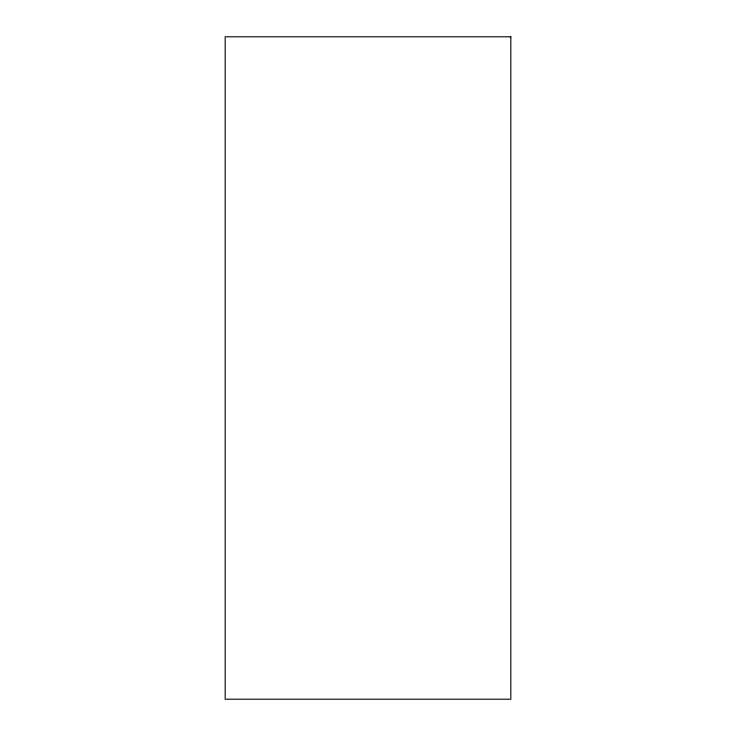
<?xml version="1.0" encoding="UTF-8"?>
<svg xmlns="http://www.w3.org/2000/svg" width="736" height="736" viewBox="0 0 736 736"><rect width="100%" height="100%" fill="white"/><g stroke="black" fill="none" stroke-linecap="round" stroke-linejoin="round"><path stroke-width="1.1" d="M510.83 36.8L225.17 36.8L225.17 699.2L510.83 699.2L510.83 36.8"/></g></svg>
